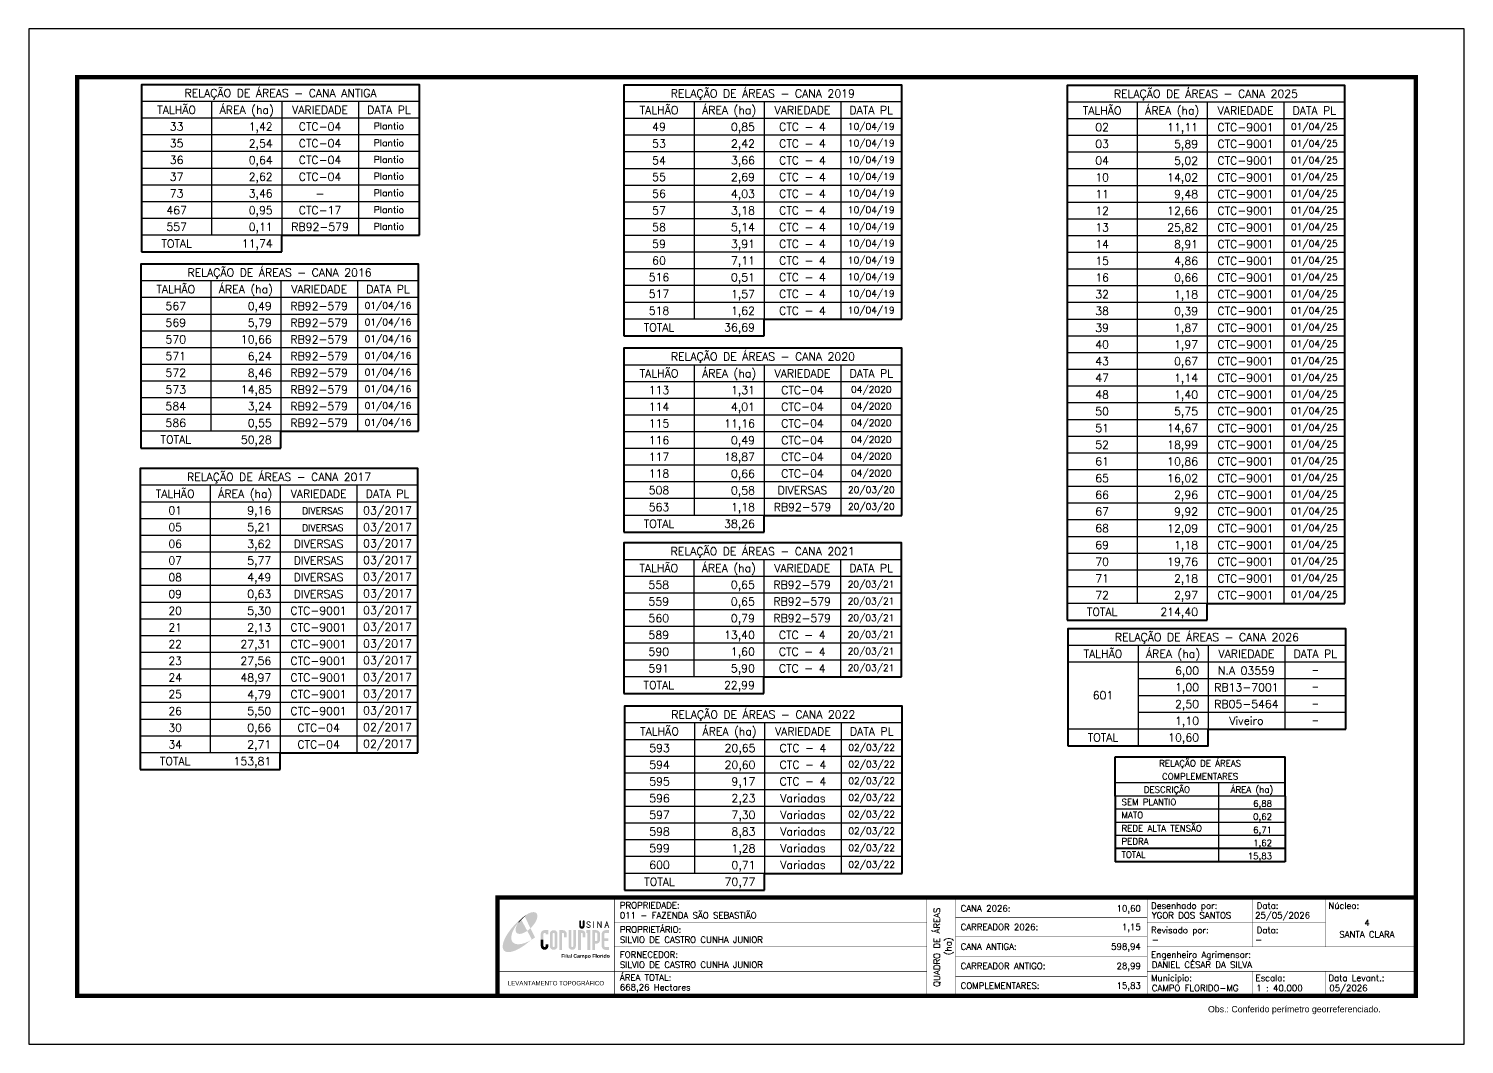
# Model space of a CAD drawing. Extents: x 725464 to 749663, y 7823017 to 7831417.
# Drawn here: x 737783 to 749663, y 7823017 to 7831417 of the extents above; entities that cross this region are included whole.
import ezdxf
from ezdxf.enums import TextEntityAlignment as Align

# ---------------------------------------------------------------- set-up
doc = ezdxf.new("R2010")
doc.units = 0
doc.header["$MEASUREMENT"] = 0
doc.linetypes.add('CONTINUO', pattern=[0])
doc.linetypes.add('LIN0', pattern=[0])
for name, color, linetype in [('MARGEM', 7, 'CONTINUO'), ('QUADRO_DE_AREAS_CANA_2026', 7, 'Continuous'), ('QUADRO_DE_AREAS_CANA_ANTIGO', 7, 'Continuous'), ('QUADRO_DE_AREAS_COMPLEMENTARES', 7, 'Continuous')]:
    doc.layers.add(name, color=color, linetype=linetype)
doc.styles.add('ARIAL', font='arial.ttf')
doc.styles.add('marcelo', font='arial.ttf')
doc.styles.add('SIMPLEX', font='simplex', dxfattribs={"height": 0.2})
doc.styles.get("Standard").update_dxf_attribs({"font": 'arial.ttf'})

# ---------------------------------------------------------------- blocks, each defined once
blk = doc.blocks.new('A$C78F83FB3')
at = {"layer": 'MARGEM'}
h = blk.add_hatch(color=20, dxfattribs=at)
edge = h.paths.add_edge_path()
edge.add_ellipse((19.49, 23.77), major_axis=(-6.68, -6.67), ratio=0.469426, start_angle=292.73277, end_angle=601.25787)
edge.add_ellipse((22.83, 22.05), major_axis=(12.64, 11.29), ratio=0.457614, start_angle=79.90686, end_angle=107.91393)
edge = h.paths.add_edge_path()
edge.add_ellipse((18.28, 18.7), major_axis=(13.95, 13.59), ratio=0.386848, start_angle=63.96117, end_angle=264.59932)
edge.add_ellipse((22.83, 22.05), major_axis=(12.64, 11.29), ratio=0.457614, start_angle=107.91393, end_angle=245.11815, ccw=False)
edge.add_ellipse((19.49, 23.77), major_axis=(-6.68, -6.67), ratio=0.469426, start_angle=241.25787, end_angle=292.73277, ccw=False)
for color, points in [(20, [(15.46, 26.12), (14.17, 24.81), (14.06, 24.24), (14.39, 23.97), (14.67, 24.54), (19.47, 29.32), (18.48, 28.66), (17.31, 27.78)]), (7, [(58.42, 24.9), (57.9, 24.9), (57.9, 21.73, -0.414214), (57.15, 20.98), (56.84, 20.98, -0.414214), (56.09, 21.73), (56.09, 24.9), (55.57, 24.9), (55.57, 21.73, 0.414214), (56.84, 20.46), (57.15, 20.46, 0.414214), (58.42, 21.73)]), (7, [(61.7, 24.9), (61.23, 24.9, 0.396318), (60.04, 23.78), (60.04, 23.72, 0.151912), (60.39, 22.97), (60.46, 22.92), (62.18, 22), (62.85, 21.83, 0.12407), (62.51, 22.42), (60.75, 23.36, -0.13192), (60.56, 23.77, -0.385578), (61.23, 24.37), (61.7, 24.37, -0.414214), (62.37, 23.7), (62.89, 23.7, 0.414214)]), (7, [(62.37, 23.7), (62.89, 23.7, 0.414214), (61.7, 24.9), (61.23, 24.9, 0.396318), (60.04, 23.78), (60.04, 23.72, 0.151912), (60.39, 22.97), (60.46, 22.92), (62.18, 22), (62.18, 22, -0.131921), (62.37, 21.59, -0.385578), (61.7, 20.98), (61.23, 20.98, -0.414214), (60.56, 21.65), (60.04, 21.65, 0.414214), (61.23, 20.46), (61.7, 20.46, 0.402546), (62.89, 21.61, 0.165292), (62.51, 22.42), (60.75, 23.36, -0.13192), (60.56, 23.77, -0.385578), (61.23, 24.37), (61.7, 24.37, -0.414214)]), (7, [(30.97, 12.46), (29.13, 12.46), (29.13, 8.21, 1), (34.29, 8.21), (34.29, 9.41), (32.45, 9.41), (32.45, 8.21, -1), (30.97, 8.21)])]:
    blk.add_hatch(color=color, dxfattribs=at).paths.add_polyline_path(points)
h = blk.add_hatch(color=7, dxfattribs=at)
h.paths.add_polyline_path([(65.24, 24.9), (64.72, 24.9), (64.72, 20.46), (65.24, 20.46)])
h.paths.add_polyline_path([(67.38, 20.46), (67.9, 20.46), (67.9, 23.74), (69.74, 20.46), (70.23, 20.46), (70.23, 24.9), (69.71, 24.9), (69.71, 21.58), (67.85, 24.9), (67.38, 24.9)])
h.paths.add_polyline_path([(72.17, 20.46), (72.72, 20.46), (73.14, 21.73), (74.49, 21.73), (74.9, 20.46), (75.45, 20.46), (74, 24.9), (73.62, 24.9)])
h.paths.add_polyline_path([(73.81, 23.8), (74.32, 22.25), (73.31, 22.25)], flags=16)
h = blk.add_hatch(color=7, dxfattribs=at)
h.paths.add_polyline_path([(31.71, 18.93, 0.414214), (29.13, 16.35), (29.13, 12.46), (30.97, 12.46), (30.97, 16.35, -0.414214), (31.71, 17.09), (32.45, 17.09), (32.45, 16.02), (34.29, 16.02), (34.29, 18.93)])
h.paths.add_polyline_path([(44.15, 17.09, -0.414214), (44.89, 16.35), (44.89, 14.1), (46.72, 14.1), (46.72, 16.17, 0.433937), (44.15, 18.93), (41.77, 18.93), (41.77, 12.46), (43.61, 12.46), (43.61, 17.09)])
h.paths.add_polyline_path([(43.61, 12.46), (41.77, 12.46), (41.77, 5.62), (43.61, 5.62)])
h.paths.add_polyline_path([(47.92, 12.46), (49.75, 12.46), (49.75, 18.93), (47.92, 18.93)])
h.paths.add_polyline_path([(52.91, 18.93), (51.08, 18.93), (51.08, 12.46), (52.91, 12.46)])
h.paths.add_polyline_path([(51.08, 8.12, -1), (49.75, 8.12), (49.75, 12.46), (47.92, 12.46), (47.92, 8.12, 1), (52.91, 8.12), (52.91, 12.46), (51.08, 12.46)])
h.paths.add_polyline_path([(54.41, 12.46), (56.25, 12.46), (56.25, 17.09), (56.79, 17.09, -0.414214), (57.53, 16.35), (57.53, 14.1), (59.36, 14.1), (59.36, 16.17, 0.433937), (56.79, 18.93), (54.41, 18.93)])
h.paths.add_polyline_path([(56.25, 12.46), (54.41, 12.46), (54.41, 5.62), (56.25, 5.62)])
h.paths.add_polyline_path([(60.73, 12.46), (62.58, 12.46), (62.58, 18.93), (60.02, 18.93), (60.02, 17.08), (60.73, 17.08)])
h.paths.add_polyline_path([(62.58, 12.46), (60.73, 12.46), (60.73, 5.62), (62.58, 5.62)])
h.paths.add_polyline_path([(64.06, 12.46), (65.82, 12.46), (65.82, 17.17), (66.66, 17.17, -0.450417), (67.48, 16.25), (67.48, 12.46), (69.24, 12.46, 0.002307), (69.24, 12.48, 0.005282), (69.23, 12.54, -0.000938), (69.23, 12.53), (69.23, 16.17, 0.433937), (66.66, 18.93), (64.06, 18.93)])
h.paths.add_polyline_path([(64.06, 5.62), (65.82, 5.62), (65.82, 9.77), (66.66, 9.77, 0.426056), (69.24, 12.46), (67.48, 12.46), (67.48, 12.45, -0.450417), (66.66, 11.53), (65.82, 11.53), (65.82, 12.46), (64.06, 12.46)])
h.paths.add_polyline_path([(70.37, 12.46), (74.87, 12.46), (74.87, 13.44), (72.21, 13.44), (72.21, 16.35, -0.414214), (72.95, 17.09), (75.38, 17.09), (75.38, 18.93), (72.95, 18.93, 0.414214), (70.37, 16.35)])
h.paths.add_polyline_path([(72.21, 11.62), (74.87, 11.62), (74.87, 12.46), (70.37, 12.46), (70.37, 8.21, 0.414214), (72.95, 5.62), (75.38, 5.62), (75.38, 7.47), (72.95, 7.47, -0.414214), (72.21, 8.21)])
h = blk.add_hatch(color=7, dxfattribs=at)
h.paths.add_polyline_path([(35.29, 16.35), (35.29, 8.21, 1), (40.46, 8.21, 0.016978), (40.45, 8.38), (40.45, 16.17, 0.433937), (37.88, 18.93), (37.87, 18.93, 0.41391)])
h.paths.add_polyline_path([(38.62, 16.35), (38.62, 8.21, -1), (37.13, 8.21), (37.13, 16.35, -1)], flags=16)
at = {"layer": 'MARGEM', "linetype": 'Continuous'}
blk.add_lwpolyline([(58.42, 24.9), (57.9, 24.9), (57.9, 21.73, -0.414214), (57.15, 20.98), (56.84, 20.98, -0.414214), (56.09, 21.73), (56.09, 24.9), (55.57, 24.9), (55.57, 21.73, 0.414214), (56.84, 20.46), (57.15, 20.46, 0.414214), (58.42, 21.73), (58.42, 24.9)], format="xyb", close=True, dxfattribs=at)
at = {"layer": 'MARGEM', "color": 252, "insert": (43.05, 2.72), "char_height": 2.5, "width": 33.0271, "attachment_point": 1, "style": 'ARIAL'}
blk.add_mtext('Filial {\\fArial|b1|i0|c0|p34;Campo Florido}', dxfattribs=at)

msp = doc.modelspace()

# ---------------------------------------------------------------- linework, layer by layer
at = {"layer": 'MARGEM', "color": 174, "linetype": 'LIN0', "flags": 128}
msp.add_lwpolyline([(749663, 7831417), (737783, 7831417), (737783, 7823017), (749663, 7823017)], close=True, dxfattribs=at)
at = {"layer": 'MARGEM', "color": 174, "linetype": 'LIN0', "const_width": 36.3, "flags": 128}
for points in [[(749263, 7831017), (738183, 7831017), (738183, 7823417), (749263, 7823417)], [(741663, 7824230), (749263, 7824230), (749263, 7823417), (741663, 7823417)]]:
    msp.add_lwpolyline(points, close=True, dxfattribs=at)
at = {"layer": 'MARGEM', "color": 174, "linetype": 'LIN0', "flags": 128}
for points, const_width in [([(742629, 7824230), (742629, 7823417)], 4.04), ([(742629, 7824230), (742629, 7823424)], 4), ([(745215, 7824230), (745215, 7823427)], 4.04), ([(745452, 7824230), (745452, 7823427)], 4.04), ([(747039, 7824230), (747039, 7823427)], 4.04), ([(747907, 7823823), (747907, 7824230)], 4.04), ([(748514, 7823823), (748514, 7824230)], 4.04), ([(745452, 7824067), (747039, 7824067)], 4.04), ([(742629, 7824027), (745215, 7824027)], 4.04), ([(747039, 7824027), (748514, 7824027)], 4.04), ([(742629, 7823823), (745215, 7823823)], 4.04), ([(745452, 7823905), (747039, 7823905)], 4.04), ([(747039, 7823823), (749264, 7823823)], 4.04), ([(745452, 7823742), (747039, 7823742)], 4.04), ([(741663, 7823620), (745215, 7823620)], 4.04), ([(745452, 7823579), (747039, 7823579)], 4.04), ([(747039, 7823620), (749263, 7823620)], 4.04), ([(747907, 7823620), (747907, 7823418)], 4.04), ([(748514, 7823620), (748514, 7823418)], 4.04)]:
    msp.add_lwpolyline(points, dxfattribs=dict(at, const_width=const_width))
at = {"layer": 'QUADRO_DE_AREAS_CANA_2026', "linetype": 'Continuous'}
for p, q in [((748682, 7826315), (746383, 7826315)), ((746963, 7826315), (746963, 7825485)), ((747543, 7826315), (747543, 7825624)), ((748177, 7826315), (748177, 7825624)), ((748682, 7826177), (746383, 7826177)), ((748682, 7826038), (746963, 7826038)), ((748682, 7825900), (746963, 7825900)), ((748682, 7825762), (746963, 7825762)), ((747543, 7825624), (746383, 7825624))]:
    msp.add_line(p, q, dxfattribs=at)
at = {"layer": 'QUADRO_DE_AREAS_CANA_2026', "color": 174, "linetype": 'ByBlock', "lineweight": 40}
for points in [[(748682, 7825624), (748682, 7826453), (746383, 7826453), (746383, 7825485)], [(746383, 7825485), (747543, 7825485), (747543, 7825624), (748682, 7825624)]]:
    msp.add_lwpolyline(points, dxfattribs=at)
at = {"layer": 'QUADRO_DE_AREAS_CANA_ANTIGO', "linetype": 'Continuous'}
for p, q in [((741016, 7830814), (738717, 7830814)), ((739297, 7830814), (739297, 7829709)), ((739877, 7830814), (739877, 7829709)), ((740511, 7830814), (740511, 7829709)), ((745008, 7830812), (742709, 7830812)), ((743289, 7830812), (743289, 7829015)), ((743869, 7830812), (743869, 7829015)), ((744503, 7830812), (744503, 7829015)), ((748675, 7830809), (746376, 7830809)), ((746956, 7830809), (746956, 7826663)), ((747536, 7830809), (747536, 7826663)), ((748170, 7830809), (748170, 7826663)), ((741016, 7830676), (738717, 7830676)), ((745008, 7830674), (742709, 7830674)), ((748675, 7830671), (746376, 7830671)), ((741016, 7830538), (738717, 7830538)), ((745008, 7830536), (742709, 7830536)), ((748675, 7830533), (746376, 7830533)), ((741016, 7830400), (738717, 7830400)), ((745008, 7830397), (742709, 7830397)), ((748675, 7830395), (746376, 7830395)), ((741016, 7830261), (738717, 7830261)), ((745008, 7830259), (742709, 7830259)), ((748675, 7830257), (746376, 7830257)), ((741016, 7830123), (738717, 7830123)), ((745008, 7830121), (742709, 7830121)), ((748675, 7830118), (746376, 7830118)), ((741016, 7829985), (738717, 7829985)), ((745008, 7829983), (742709, 7829983)), ((748675, 7829980), (746376, 7829980)), ((741016, 7829847), (738717, 7829847)), ((745008, 7829845), (742709, 7829845)), ((748675, 7829842), (746376, 7829842)), ((739877, 7829709), (738717, 7829709)), ((745008, 7829706), (742709, 7829706)), ((748675, 7829704), (746376, 7829704)), ((745008, 7829568), (742709, 7829568)), ((748675, 7829565), (746376, 7829565)), ((745008, 7829430), (742709, 7829430)), ((748675, 7829427), (746376, 7829427)), ((741009, 7829331), (738710, 7829331)), ((739290, 7829331), (739290, 7828087)), ((739870, 7829331), (739870, 7828087)), ((740504, 7829331), (740504, 7828087)), ((745008, 7829292), (742709, 7829292)), ((748675, 7829289), (746376, 7829289)), ((741009, 7829193), (738710, 7829193)), ((741009, 7829054), (738710, 7829054)), ((745008, 7829153), (742709, 7829153)), ((748675, 7829151), (746376, 7829151)), ((743869, 7829015), (742709, 7829015)), ((748675, 7829012), (746376, 7829012)), ((741009, 7828916), (738710, 7828916)), ((748675, 7828874), (746376, 7828874)), ((741009, 7828778), (738710, 7828778)), ((748675, 7828736), (746376, 7828736)), ((741009, 7828640), (738710, 7828640)), ((745008, 7828635), (742709, 7828635)), ((743289, 7828635), (743289, 7827391)), ((743869, 7828635), (743869, 7827391)), ((744503, 7828635), (744503, 7827391)), ((748675, 7828598), (746376, 7828598)), ((741009, 7828501), (738710, 7828501)), ((745008, 7828497), (742709, 7828497)), ((748675, 7828460), (746376, 7828460)), ((741009, 7828363), (738710, 7828363)), ((745008, 7828359), (742709, 7828359)), ((741009, 7828225), (738710, 7828225)), ((745008, 7828221), (742709, 7828221)), ((748675, 7828321), (746376, 7828321)), ((748675, 7828183), (746376, 7828183)), ((739870, 7828087), (738710, 7828087)), ((745008, 7828083), (742709, 7828083)), ((748675, 7828045), (746376, 7828045)), ((745008, 7827944), (742709, 7827944)), ((748675, 7827907), (746376, 7827907)), ((745008, 7827806), (742709, 7827806)), ((748675, 7827768), (746376, 7827768)), ((741004, 7827640), (738705, 7827640)), ((739285, 7827640), (739285, 7825428)), ((739865, 7827640), (739865, 7825428)), ((740499, 7827640), (740499, 7825428)), ((745008, 7827668), (742709, 7827668)), ((748675, 7827630), (746376, 7827630)), ((741004, 7827501), (738705, 7827501)), ((745008, 7827530), (742709, 7827530)), ((743869, 7827391), (742709, 7827391)), ((748675, 7827492), (746376, 7827492)), ((741004, 7827363), (738705, 7827363)), ((748675, 7827354), (746376, 7827354)), ((741004, 7827225), (738705, 7827225)), ((748675, 7827215), (746376, 7827215)), ((741004, 7827087), (738705, 7827087)), ((745006, 7827025), (742707, 7827025)), ((743287, 7827025), (743287, 7826057)), ((743867, 7827025), (743867, 7826057)), ((744501, 7827025), (744501, 7826057)), ((748675, 7827077), (746376, 7827077)), ((741004, 7826948), (738705, 7826948)), ((748675, 7826939), (746376, 7826939)), ((741004, 7826810), (738705, 7826810)), ((745006, 7826886), (742707, 7826886)), ((748675, 7826801), (746376, 7826801)), ((741004, 7826672), (738705, 7826672)), ((745006, 7826748), (742707, 7826748)), ((745006, 7826610), (742707, 7826610)), ((747536, 7826663), (746376, 7826663)), ((741004, 7826534), (738705, 7826534)), ((745006, 7826472), (742707, 7826472)), ((741004, 7826396), (738705, 7826396)), ((745006, 7826333), (742707, 7826333)), ((741004, 7826257), (738705, 7826257)), ((745006, 7826195), (742707, 7826195)), ((741004, 7826119), (738705, 7826119)), ((741004, 7825981), (738705, 7825981)), ((743867, 7826057), (742707, 7826057)), ((741004, 7825843), (738705, 7825843)), ((741004, 7825704), (738705, 7825704)), ((745012, 7825675), (742713, 7825675)), ((743293, 7825675), (743293, 7824430)), ((743873, 7825675), (743873, 7824430)), ((744507, 7825675), (744507, 7824430)), ((741004, 7825566), (738705, 7825566)), ((745012, 7825536), (742713, 7825536)), ((739865, 7825428), (738705, 7825428)), ((745012, 7825398), (742713, 7825398)), ((745012, 7825260), (742713, 7825260)), ((745012, 7825122), (742713, 7825122)), ((745012, 7824983), (742713, 7824983)), ((745012, 7824845), (742713, 7824845)), ((745012, 7824707), (742713, 7824707)), ((745012, 7824569), (742713, 7824569)), ((743873, 7824430), (742713, 7824430))]:
    msp.add_line(p, q, dxfattribs=at)
at = {"layer": 'QUADRO_DE_AREAS_CANA_ANTIGO', "color": 174, "linetype": 'ByBlock', "lineweight": 40}
for p, q in [((739877, 7829570), (739877, 7829709)), ((739877, 7829709), (741016, 7829709)), ((738717, 7829570), (739877, 7829570)), ((743869, 7828877), (743869, 7829015)), ((743869, 7829015), (745008, 7829015)), ((742709, 7828877), (743869, 7828877)), ((739870, 7827948), (739870, 7828087)), ((739870, 7828087), (741009, 7828087)), ((738710, 7827948), (739870, 7827948)), ((743869, 7827253), (743869, 7827391)), ((743869, 7827391), (745008, 7827391)), ((747536, 7826524), (747536, 7826663)), ((747536, 7826663), (748675, 7826663)), ((746376, 7826524), (747536, 7826524)), ((743867, 7825919), (743867, 7826057)), ((743867, 7826057), (745006, 7826057)), ((742707, 7825919), (743867, 7825919)), ((739865, 7825290), (739865, 7825428)), ((739865, 7825428), (741004, 7825428)), ((738705, 7825290), (739865, 7825290)), ((743873, 7824292), (743873, 7824430)), ((743873, 7824430), (745012, 7824430)), ((742713, 7824292), (743873, 7824292))]:
    msp.add_line(p, q, dxfattribs=at)
for points in [[(741016, 7829709), (741016, 7830676), (741016, 7830953), (738717, 7830953), (738717, 7830676)], [(745008, 7829015), (745008, 7830674), (745008, 7830950), (742709, 7830950), (742709, 7830674)], [(748675, 7826663), (748675, 7830671), (748675, 7830948), (746376, 7830948), (746376, 7830671)], [(738717, 7830676), (738717, 7829570)], [(742709, 7830674), (742709, 7828877)], [(746376, 7830671), (746376, 7826524)], [(741009, 7828087), (741009, 7829193), (741009, 7829469), (738710, 7829469), (738710, 7829193)], [(738710, 7829193), (738710, 7827948)], [(745008, 7827391), (745008, 7828497), (745008, 7828774), (742709, 7828774), (742709, 7828497)], [(742709, 7828497), (742709, 7827253)], [(741004, 7825428), (741004, 7827501), (741004, 7827778), (738705, 7827778), (738705, 7827501)], [(738705, 7827501), (738705, 7825290)], [(745006, 7826057), (745006, 7826886), (745006, 7827163), (742707, 7827163), (742707, 7826886)], [(742709, 7827253), (743869, 7827253)], [(742707, 7826886), (742707, 7825919)], [(745012, 7824430), (745012, 7825536), (745012, 7825813), (742713, 7825813), (742713, 7825536)], [(742713, 7825536), (742713, 7824292)]]:
    msp.add_lwpolyline(points, dxfattribs=at)
at = {"layer": 'QUADRO_DE_AREAS_COMPLEMENTARES', "color": 174, "linetype": 'ByBlock', "lineweight": 40}
for p, q in [((746773, 7825069), (746773, 7825395)), ((746773, 7825395), (748182, 7825395)), ((748182, 7825069), (748182, 7825395)), ((746773, 7825069), (746773, 7824526)), ((748182, 7825069), (748182, 7824526)), ((748182, 7824635), (746773, 7824635)), ((748182, 7824526), (746773, 7824526))]:
    msp.add_line(p, q, dxfattribs=at)
at = {"layer": 'QUADRO_DE_AREAS_COMPLEMENTARES', "linetype": 'Continuous'}
for p, q in [((748182, 7825178), (746773, 7825178)), ((747630, 7825178), (747630, 7824526)), ((748182, 7825069), (746773, 7825069)), ((748182, 7824961), (746773, 7824961)), ((748182, 7824852), (746773, 7824852)), ((748182, 7824743), (746773, 7824743))]:
    msp.add_line(p, q, dxfattribs=at)

# ---------------------------------------------------------------- block references
at = {"layer": 'MARGEM', "linetype": 'ByBlock', "xscale": 12.23202171877523, "yscale": 12.23202171877523, "zscale": 12.23202171877523}
msp.add_blockref('A$C78F83FB3', (741664, 7823729), dxfattribs=at)

# ---------------------------------------------------------------- texts
at = {"layer": 'MARGEM', "color": 7, "linetype": 'Continuous', "lineweight": 9}
for s, style, p in [('PROPRIEDADE:', 'SIMPLEX', (742675, 7824193)), ('Desenhado por:', 'SIMPLEX', (747071, 7824189)), ('Data:', 'SIMPLEX', (747945, 7824189)), ('Núcleo:', 'SIMPLEX', (748539, 7824189)), ('PROPRIETÁRIO:', 'SIMPLEX', (742675, 7823992)), ('Revisado por:', 'SIMPLEX', (747071, 7823987)), ('Data:', 'SIMPLEX', (747945, 7823987)), ('FORNECEDOR:', 'SIMPLEX', (742675, 7823784)), ('Engenheiro Agrimensor:', 'SIMPLEX', (747071, 7823784)), ('ÁREA TOTAL:', 'SIMPLEX', (742675, 7823595)), ('Municipio:', 'SIMPLEX', (747071, 7823592)), ('Escala:', 'SIMPLEX', (747935, 7823592)), ('Data Levant.:', 'SIMPLEX', (748539, 7823592)), ('Obs.: Conferido perímetro georreferenciado.', 'marcelo', (747542, 7823333))]:
    msp.add_text(s, height=52, dxfattribs=dict(at, style=style)).set_placement(p, align=Align.TOP_LEFT)
at = {"layer": 'MARGEM', "color": 7, "linetype": 'Continuous', "style": 'SIMPLEX'}
for s, p in [('011 - FAZENDA SÃO SEBASTIÃO', (742675, 7824109)), ('CANA 2026:', (745495, 7824166)), ('YGOR DOS SANTOS', (747077, 7824109)), ('25/05/2026', (747932, 7824109)), ('CARREADOR 2026:', (745495, 7824012)), ('SILVIO DE CASTRO CUNHA JUNIOR', (742675, 7823907)), ('CANA ANTIGA:', (745495, 7823851)), ('-', (747077, 7823907)), ('-', (747932, 7823907)), ('SILVIO DE CASTRO CUNHA JUNIOR', (742675, 7823700)), ('DANIEL CÉSAR DA SILVA', (747077, 7823700)), ('CARREADOR ANTIGO:', (745495, 7823690)), ('COMPLEMENTARES:', (745495, 7823527)), ('CAMPO FLORIDO-MG', (747077, 7823507)), ('1 : 40.000', (747942, 7823507)), ('05/2026', (748546, 7823507))]:
    msp.add_text(s, height=52, dxfattribs=at).set_placement(p, align=Align.TOP_LEFT)
for s, p in [('QUADRO DE ÁREAS', (745298, 7823819)), ('(ha)', (745393, 7823827))]:
    msp.add_text(s, height=52, rotation=90, dxfattribs=at).set_placement(p, align=Align.MIDDLE_CENTER)
for s, p in [('10,60', (746986, 7824166)), ('1,15', (746986, 7824012))]:
    msp.add_text(s, height=52, dxfattribs=at).set_placement(p, align=Align.TOP_RIGHT)
for s, p in [('SANTA CLARA', (748857, 7823925)), ('4', (748857, 7824021))]:
    msp.add_text(s, height=52, dxfattribs=at).set_placement(p, align=Align.MIDDLE_CENTER)
at = {"layer": 'MARGEM', "linetype": 'Continuous', "style": 'SIMPLEX'}
for s, p in [('598,94', (746986, 7823851)), ('28,99', (746986, 7823690)), ('15,83', (746986, 7823527))]:
    msp.add_text(s, height=52, dxfattribs=at).set_placement(p, align=Align.TOP_RIGHT)
at = {"layer": 'MARGEM', "color": 7, "linetype": 'ByBlock'}
msp.add_text('LEVANTAMENTO TOPOGRÁFICO', height=36, dxfattribs=at).set_placement((742146, 7823522), align=Align.MIDDLE_CENTER)
at = {"layer": 'MARGEM', "linetype": 'Continuous', "style": 'SIMPLEX'}
msp.add_text('668,26 Hectares', height=52, dxfattribs=at).set_placement((742675, 7823513), align=Align.TOP_LEFT)
at = {"layer": 'QUADRO_DE_AREAS_CANA_2026', "linetype": 'Continuous', "style": 'SIMPLEX'}
for s, height, p in [('RELAÇÃO DE ÁREAS - CANA 2026', 66.21, (747533, 7826384)), ('TALHÃO', 66.2, (746673, 7826246)), ('ÁREA (ha)', 66.2, (747253, 7826246)), ('VARIEDADE', 66.2, (747860, 7826246)), ('DATA PL', 66.2, (748430, 7826246)), ('N.A 03559', 66.2, (747860, 7826107)), ('-', 55, (748430, 7826112)), ('RB13-7001', 66.2, (747860, 7825969)), ('-', 55, (748430, 7825974)), ('601', 66.2, (746673, 7825903)), ('RB05-5464', 66.2, (747860, 7825831)), ('-', 55, (748430, 7825835)), ('Viveiro', 66.2, (747860, 7825693)), ('-', 55, (748430, 7825697)), ('TOTAL', 66.2, (746673, 7825554))]:
    msp.add_text(s, height=height, dxfattribs=at).set_placement(p, align=Align.MIDDLE_CENTER)
for s, p in [('6,00', (747468, 7826074)), ('1,00', (747468, 7825936)), ('2,50', (747468, 7825797)), ('1,10', (747468, 7825659)), ('10,60', (747468, 7825521))]:
    msp.add_text(s, height=66.2, dxfattribs=at).set_placement(p, align=Align.RIGHT)
at = {"layer": 'QUADRO_DE_AREAS_CANA_ANTIGO', "linetype": 'Continuous', "style": 'SIMPLEX'}
for s, height, p in [('RELAÇÃO DE ÁREAS - CANA ANTIGA', 66.21, (739867, 7830884)), ('RELAÇÃO DE ÁREAS - CANA 2019', 66.21, (743858, 7830881)), ('RELAÇÃO DE ÁREAS - CANA 2025', 66.21, (747525, 7830879)), ('TALHÃO', 66.2, (739007, 7830745)), ('ÁREA (ha)', 66.2, (739587, 7830745)), ('VARIEDADE', 66.2, (740194, 7830745)), ('DATA PL', 66.2, (740764, 7830745)), ('TALHÃO', 66.2, (742999, 7830743)), ('ÁREA (ha)', 66.2, (743579, 7830743)), ('VARIEDADE', 66.2, (744186, 7830743)), ('DATA PL', 66.2, (744755, 7830743)), ('TALHÃO', 66.2, (746666, 7830740)), ('ÁREA (ha)', 66.2, (747246, 7830740)), ('VARIEDADE', 66.2, (747853, 7830740)), ('DATA PL', 66.2, (748422, 7830740)), ('33', 66.2, (739007, 7830607)), ('CTC-04', 66.2, (740194, 7830607)), ('Plantio', 55, (740764, 7830612)), ('49', 66.2, (742999, 7830605)), ('CTC - 4', 66.2, (744186, 7830605)), ('10/04/19', 55, (744755, 7830609)), ('02', 66.2, (746666, 7830602)), ('CTC-9001', 66.2, (747853, 7830602)), ('01/04/25', 55, (748422, 7830607)), ('35', 66.2, (739007, 7830469)), ('CTC-04', 66.2, (740194, 7830469)), ('Plantio', 55, (740764, 7830473)), ('53', 66.2, (742999, 7830467)), ('CTC - 4', 66.2, (744186, 7830467)), ('10/04/19', 55, (744755, 7830471)), ('03', 66.2, (746666, 7830464)), ('CTC-9001', 66.2, (747853, 7830464)), ('01/04/25', 55, (748422, 7830468)), ('36', 66.2, (739007, 7830331)), ('CTC-04', 66.2, (740194, 7830331)), ('Plantio', 55, (740764, 7830335)), ('54', 66.2, (742999, 7830328)), ('CTC - 4', 66.2, (744186, 7830328)), ('10/04/19', 55, (744755, 7830333)), ('04', 66.2, (746666, 7830326)), ('CTC-9001', 66.2, (747853, 7830326)), ('01/04/25', 55, (748422, 7830330)), ('Plantio', 55, (740764, 7830197)), ('10/04/19', 55, (744755, 7830195)), ('01/04/25', 55, (748422, 7830192)), ('37', 66.2, (739007, 7830192)), ('CTC-04', 66.2, (740194, 7830192)), ('55', 66.2, (742999, 7830190)), ('CTC - 4', 66.2, (744186, 7830190)), ('10', 66.2, (746666, 7830187)), ('CTC-9001', 66.2, (747853, 7830187)), ('73', 66.2, (739007, 7830054)), ('-', 66.2, (740194, 7830054)), ('Plantio', 55, (740764, 7830059)), ('56', 66.2, (742999, 7830052)), ('CTC - 4', 66.2, (744186, 7830052)), ('10/04/19', 55, (744755, 7830056)), ('11', 66.2, (746666, 7830049)), ('CTC-9001', 66.2, (747853, 7830049)), ('01/04/25', 55, (748422, 7830054)), ('467', 66.2, (739007, 7829916)), ('CTC-17', 66.2, (740194, 7829916)), ('Plantio', 55, (740764, 7829920)), ('57', 66.2, (742999, 7829914)), ('CTC - 4', 66.2, (744186, 7829914)), ('10/04/19', 55, (744755, 7829918)), ('12', 66.2, (746666, 7829911)), ('CTC-9001', 66.2, (747853, 7829911)), ('01/04/25', 55, (748422, 7829915)), ('557', 66.2, (739007, 7829778)), ('RB92-579', 66.2, (740194, 7829778)), ('Plantio', 55, (740764, 7829782)), ('58', 66.2, (742999, 7829775)), ('CTC - 4', 66.2, (744186, 7829775)), ('10/04/19', 55, (744755, 7829780)), ('13', 66.2, (746666, 7829773)), ('CTC-9001', 66.2, (747853, 7829773)), ('01/04/25', 55, (748422, 7829777)), ('TOTAL', 66.2, (739007, 7829639)), ('59', 66.2, (742999, 7829637)), ('CTC - 4', 66.2, (744186, 7829637)), ('10/04/19', 55, (744755, 7829642)), ('14', 66.2, (746666, 7829635)), ('CTC-9001', 66.2, (747853, 7829635)), ('01/04/25', 55, (748422, 7829639)), ('60', 66.2, (742999, 7829499)), ('CTC - 4', 66.2, (744186, 7829499)), ('10/04/19', 55, (744755, 7829503)), ('15', 66.2, (746666, 7829496)), ('CTC-9001', 66.2, (747853, 7829496)), ('01/04/25', 55, (748422, 7829501)), ('RELAÇÃO DE ÁREAS - CANA 2016', 66.21, (739859, 7829400)), ('10/04/19', 55, (744755, 7829365)), ('01/04/25', 55, (748422, 7829363)), ('TALHÃO', 66.2, (739000, 7829262)), ('ÁREA (ha)', 66.2, (739580, 7829262)), ('VARIEDADE', 66.2, (740187, 7829262)), ('DATA PL', 66.2, (740756, 7829262)), ('516', 66.2, (742999, 7829361)), ('CTC - 4', 66.2, (744186, 7829361)), ('16', 66.2, (746666, 7829358)), ('CTC-9001', 66.2, (747853, 7829358)), ('01/04/16', 55, (740756, 7829128)), ('517', 66.2, (742999, 7829223)), ('CTC - 4', 66.2, (744186, 7829223)), ('10/04/19', 55, (744755, 7829227)), ('32', 66.2, (746666, 7829220)), ('CTC-9001', 66.2, (747853, 7829220)), ('01/04/25', 55, (748422, 7829224)), ('567', 66.2, (739000, 7829123)), ('RB92-579', 66.2, (740187, 7829123)), ('518', 66.2, (742999, 7829084)), ('CTC - 4', 66.2, (744186, 7829084)), ('10/04/19', 55, (744755, 7829089)), ('38', 66.2, (746666, 7829082)), ('CTC-9001', 66.2, (747853, 7829082)), ('01/04/25', 55, (748422, 7829086)), ('569', 66.2, (739000, 7828985)), ('RB92-579', 66.2, (740187, 7828985)), ('01/04/16', 55, (740756, 7828990)), ('TOTAL', 66.2, (742999, 7828946)), ('39', 66.2, (746666, 7828943)), ('CTC-9001', 66.2, (747853, 7828943)), ('01/04/25', 55, (748422, 7828948)), ('570', 66.2, (739000, 7828847)), ('RB92-579', 66.2, (740187, 7828847)), ('01/04/16', 55, (740756, 7828851)), ('40', 66.2, (746666, 7828805)), ('CTC-9001', 66.2, (747853, 7828805)), ('01/04/25', 55, (748422, 7828810)), ('571', 66.2, (739000, 7828709)), ('RB92-579', 66.2, (740187, 7828709)), ('01/04/16', 55, (740756, 7828713)), ('RELAÇÃO DE ÁREAS - CANA 2020', 66.21, (743859, 7828705)), ('43', 66.2, (746666, 7828667)), ('CTC-9001', 66.2, (747853, 7828667)), ('01/04/25', 55, (748422, 7828671)), ('572', 66.2, (739000, 7828571)), ('RB92-579', 66.2, (740187, 7828571)), ('01/04/16', 55, (740756, 7828575)), ('TALHÃO', 66.2, (742999, 7828566)), ('ÁREA (ha)', 66.2, (743579, 7828566)), ('VARIEDADE', 66.2, (744186, 7828566)), ('DATA PL', 66.2, (744756, 7828566)), ('01/04/25', 55, (748422, 7828533)), ('573', 66.2, (739000, 7828432)), ('RB92-579', 66.2, (740187, 7828432)), ('01/04/16', 55, (740756, 7828437)), ('113', 66.2, (742999, 7828428)), ('CTC-04', 66.2, (744186, 7828428)), ('04/2020', 55, (744756, 7828433)), ('47', 66.2, (746666, 7828529)), ('CTC-9001', 66.2, (747853, 7828529)), ('584', 66.2, (739000, 7828294)), ('RB92-579', 66.2, (740187, 7828294)), ('01/04/16', 55, (740756, 7828299)), ('04/2020', 55, (744756, 7828294)), ('48', 66.2, (746666, 7828390)), ('CTC-9001', 66.2, (747853, 7828390)), ('01/04/25', 55, (748422, 7828395)), ('114', 66.2, (742999, 7828290)), ('CTC-04', 66.2, (744186, 7828290)), ('50', 66.2, (746666, 7828252)), ('CTC-9001', 66.2, (747853, 7828252)), ('01/04/25', 55, (748422, 7828257)), ('586', 66.2, (739000, 7828156)), ('RB92-579', 66.2, (740187, 7828156)), ('01/04/16', 55, (740756, 7828160)), ('115', 66.2, (742999, 7828152)), ('CTC-04', 66.2, (744186, 7828152)), ('04/2020', 55, (744756, 7828156)), ('51', 66.2, (746666, 7828114)), ('CTC-9001', 66.2, (747853, 7828114)), ('01/04/25', 55, (748422, 7828118)), ('TOTAL', 66.2, (739000, 7828018)), ('116', 66.2, (742999, 7828013)), ('CTC-04', 66.2, (744186, 7828013)), ('04/2020', 55, (744756, 7828018)), ('52', 66.2, (746666, 7827976)), ('CTC-9001', 66.2, (747853, 7827976)), ('01/04/25', 55, (748422, 7827980)), ('117', 66.2, (742999, 7827875)), ('CTC-04', 66.2, (744186, 7827875)), ('04/2020', 55, (744756, 7827880)), ('61', 66.2, (746666, 7827838)), ('CTC-9001', 66.2, (747853, 7827838)), ('01/04/25', 55, (748422, 7827842)), ('RELAÇÃO DE ÁREAS - CANA 2017', 66.21, (739855, 7827709)), ('118', 66.2, (742999, 7827737)), ('CTC-04', 66.2, (744186, 7827737)), ('04/2020', 55, (744756, 7827741)), ('65', 66.2, (746666, 7827699)), ('CTC-9001', 66.2, (747853, 7827699)), ('01/04/25', 55, (748422, 7827704)), ('TALHÃO', 66.2, (738995, 7827570)), ('ÁREA (ha)', 66.2, (739575, 7827570)), ('508', 66.2, (742999, 7827599)), ('DIVERSAS', 66.2, (744186, 7827599)), ('20/03/20', 55, (744756, 7827603)), ('VARIEDADE', 66.2, (740182, 7827570)), ('DATA PL', 66.2, (740752, 7827570)), ('20/03/20', 55, (744756, 7827465)), ('66', 66.2, (746666, 7827561)), ('CTC-9001', 66.2, (747853, 7827561)), ('01/04/25', 55, (748422, 7827566)), ('01', 66.2, (738995, 7827432)), ('DIVERSAS', 55, (740217, 7827428)), ('03/2017', 66.2, (740752, 7827432)), ('563', 66.2, (742999, 7827460)), ('RB92-579', 66.2, (744186, 7827460)), ('67', 66.2, (746666, 7827423)), ('CTC-9001', 66.2, (747853, 7827423)), ('01/04/25', 55, (748422, 7827427)), ('05', 66.2, (738995, 7827294)), ('DIVERSAS', 55, (740217, 7827289)), ('03/2017', 66.2, (740752, 7827294)), ('TOTAL', 66.2, (742999, 7827322)), ('68', 66.2, (746666, 7827285)), ('CTC-9001', 66.2, (747853, 7827285)), ('01/04/25', 55, (748422, 7827289)), ('06', 66.2, (738995, 7827156)), ('DIVERSAS', 66.2, (740182, 7827156)), ('03/2017', 66.2, (740752, 7827160)), ('RELAÇÃO DE ÁREAS - CANA 2021', 66.21, (743857, 7827094)), ('69', 66.2, (746666, 7827146)), ('CTC-9001', 66.2, (747853, 7827146)), ('01/04/25', 55, (748422, 7827151)), ('07', 66.2, (738995, 7827018)), ('DIVERSAS', 66.2, (740182, 7827018)), ('03/2017', 66.2, (740752, 7827022)), ('70', 66.2, (746666, 7827008)), ('CTC-9001', 66.2, (747853, 7827008)), ('01/04/25', 55, (748422, 7827013)), ('08', 66.2, (738995, 7826879)), ('DIVERSAS', 66.2, (740182, 7826879)), ('03/2017', 66.2, (740752, 7826884)), ('TALHÃO', 66.2, (742997, 7826955)), ('ÁREA (ha)', 66.2, (743577, 7826955)), ('VARIEDADE', 66.2, (744184, 7826955)), ('DATA PL', 66.2, (744754, 7826955)), ('71', 66.2, (746666, 7826870)), ('CTC-9001', 66.2, (747853, 7826870)), ('01/04/25', 55, (748422, 7826874)), ('03/2017', 66.2, (740752, 7826746)), ('558', 66.2, (742997, 7826817)), ('RB92-579', 66.2, (744184, 7826817)), ('20/03/21', 55, (744754, 7826822)), ('09', 66.2, (738995, 7826741)), ('DIVERSAS', 66.2, (740182, 7826741)), ('559', 66.2, (742997, 7826679)), ('RB92-579', 66.2, (744184, 7826679)), ('20/03/21', 55, (744754, 7826683)), ('72', 66.2, (746666, 7826732)), ('CTC-9001', 66.2, (747853, 7826732)), ('01/04/25', 55, (748422, 7826736)), ('20', 66.2, (738995, 7826603)), ('CTC-9001', 66.2, (740182, 7826603)), ('03/2017', 66.2, (740752, 7826607)), ('560', 66.2, (742997, 7826541)), ('RB92-579', 66.2, (744184, 7826541)), ('20/03/21', 55, (744754, 7826545)), ('TOTAL', 66.2, (746666, 7826593)), ('21', 66.2, (738995, 7826465)), ('CTC-9001', 66.2, (740182, 7826465)), ('03/2017', 66.2, (740752, 7826469)), ('589', 66.2, (742997, 7826402)), ('CTC - 4', 66.2, (744184, 7826402)), ('20/03/21', 55, (744754, 7826407)), ('22', 66.2, (738995, 7826326)), ('CTC-9001', 66.2, (740182, 7826326)), ('03/2017', 66.2, (740752, 7826331)), ('20/03/21', 55, (744754, 7826269)), ('23', 66.2, (738995, 7826188)), ('CTC-9001', 66.2, (740182, 7826188)), ('03/2017', 66.2, (740752, 7826193)), ('590', 66.2, (742997, 7826264)), ('CTC - 4', 66.2, (744184, 7826264)), ('24', 66.2, (738995, 7826050)), ('CTC-9001', 66.2, (740182, 7826050)), ('03/2017', 66.2, (740752, 7826054)), ('591', 66.2, (742997, 7826126)), ('CTC - 4', 66.2, (744184, 7826126)), ('20/03/21', 55, (744754, 7826131)), ('03/2017', 66.2, (740752, 7825916)), ('TOTAL', 66.2, (742997, 7825988)), ('25', 66.2, (738995, 7825912)), ('CTC-9001', 66.2, (740182, 7825912)), ('26', 66.2, (738995, 7825773)), ('CTC-9001', 66.2, (740182, 7825773)), ('03/2017', 66.2, (740752, 7825778)), ('RELAÇÃO DE ÁREAS - CANA 2022', 66.21, (743862, 7825744)), ('30', 66.2, (738995, 7825635)), ('CTC-04', 66.2, (740182, 7825635)), ('02/2017', 66.2, (740752, 7825640)), ('TALHÃO', 66.2, (743003, 7825605)), ('ÁREA (ha)', 66.2, (743583, 7825605)), ('VARIEDADE', 66.2, (744190, 7825605)), ('DATA PL', 66.2, (744759, 7825605)), ('34', 66.2, (738995, 7825497)), ('CTC-04', 66.2, (740182, 7825497)), ('02/2017', 66.2, (740752, 7825502)), ('593', 66.2, (743003, 7825467)), ('CTC - 4', 66.2, (744190, 7825467)), ('02/03/22', 55, (744759, 7825472)), ('TOTAL', 66.2, (738995, 7825359)), ('594', 66.2, (743003, 7825329)), ('CTC - 4', 66.2, (744190, 7825329)), ('02/03/22', 55, (744759, 7825333)), ('595', 66.2, (743003, 7825191)), ('CTC - 4', 66.2, (744190, 7825191)), ('02/03/22', 55, (744759, 7825195)), ('596', 66.2, (743003, 7825052)), ('Variadas', 66.2, (744190, 7825052)), ('02/03/22', 55, (744759, 7825057)), ('597', 66.2, (743003, 7824914)), ('Variadas', 66.2, (744190, 7824914)), ('02/03/22', 55, (744759, 7824919)), ('598', 66.2, (743003, 7824776)), ('Variadas', 66.2, (744190, 7824776)), ('02/03/22', 55, (744759, 7824781)), ('599', 66.2, (743003, 7824638)), ('Variadas', 66.2, (744190, 7824638)), ('02/03/22', 55, (744759, 7824642)), ('600', 66.2, (743003, 7824500)), ('Variadas', 66.2, (744190, 7824500)), ('02/03/22', 55, (744759, 7824504)), ('TOTAL', 66.2, (743003, 7824361))]:
    msp.add_text(s, height=height, dxfattribs=at).set_placement(p, align=Align.MIDDLE_CENTER)
for s, p in [('1,42', (739802, 7830574)), ('0,85', (743793, 7830571)), ('11,11', (747460, 7830569)), ('2,54', (739802, 7830435)), ('2,42', (743793, 7830433)), ('5,89', (747460, 7830430)), ('0,64', (739802, 7830297)), ('3,66', (743793, 7830295)), ('5,02', (747460, 7830292)), ('2,62', (739802, 7830159)), (' 2,69', (743793, 7830157)), ('14,02', (747460, 7830154)), ('3,46', (739802, 7830021)), (' 4,03', (743793, 7830018)), ('9,48', (747460, 7830016)), ('0,95', (739802, 7829882)), (' 3,18', (743793, 7829880)), ('12,66', (747460, 7829878)), ('0,11', (739802, 7829744)), (' 5,14', (743793, 7829742)), ('25,82', (747460, 7829739)), ('11,74', (739802, 7829606)), (' 3,91', (743793, 7829604)), ('8,91', (747460, 7829601)), (' 7,11', (743793, 7829466)), ('4,86', (747460, 7829463)), (' 0,51', (743793, 7829327)), ('0,66', (747460, 7829325)), ('1,57', (743793, 7829189)), ('1,18', (747460, 7829186)), ('0,49', (739794, 7829090)), ('1,62', (743793, 7829051)), ('0,39', (747460, 7829048)), ('5,79', (739794, 7828952)), ('36,69', (743793, 7828913)), ('1,87', (747460, 7828910)), ('10,66', (739794, 7828814)), ('1,97', (747460, 7828772)), ('6,24', (739794, 7828675)), ('0,67', (747460, 7828633)), ('8,46', (739794, 7828537)), ('14,85', (739794, 7828399)), ('1,31', (743793, 7828395)), ('1,14', (747460, 7828495)), ('3,24', (739794, 7828261)), ('1,40', (747460, 7828357)), ('4,01', (743793, 7828256)), ('5,75', (747460, 7828219)), ('0,55', (739794, 7828122)), ('11,16', (743793, 7828118)), ('14,67', (747460, 7828081)), ('50,28', (739794, 7827984)), ('0,49', (743793, 7827980)), ('18,99', (747460, 7827942)), ('18,87', (743793, 7827842)), ('10,86', (747460, 7827804)), ('0,66', (743793, 7827703)), ('16,02', (747460, 7827666)), ('0,58', (743793, 7827565)), ('2,96', (747460, 7827528)), ('9,16', (739790, 7827399)), ('1,18', (743793, 7827427)), ('9,92', (747460, 7827389)), ('5,21', (739790, 7827261)), ('38,26', (743793, 7827289)), ('12,09', (747460, 7827251)), ('3,62', (739790, 7827122)), ('1,18', (747460, 7827113)), ('5,77', (739790, 7826984)), ('19,76', (747460, 7826975)), ('4,49', (739790, 7826846)), ('2,18', (747460, 7826836)), ('0,65', (743792, 7826784)), ('0,63', (739790, 7826708)), ('0,65', (743792, 7826645)), ('2,97', (747460, 7826698)), ('5,30', (739790, 7826569)), ('0,79', (743792, 7826507)), ('214,40', (747460, 7826560)), ('2,13', (739790, 7826431)), ('13,40', (743792, 7826369)), ('27,31', (739790, 7826293)), ('27,56', (739790, 7826155)), ('1,60', (743792, 7826231)), ('48,97', (739790, 7826016)), ('5,90', (743792, 7826093)), ('22,99', (743792, 7825954)), ('4,79', (739790, 7825878)), ('5,50', (739790, 7825740)), ('0,66', (739790, 7825602)), ('2,71', (739790, 7825464)), ('20,65', (743797, 7825434)), ('153,81', (739790, 7825325)), ('20,60', (743797, 7825295)), ('9,17', (743797, 7825157)), ('2,23', (743797, 7825019)), ('7,30', (743797, 7824881)), ('8,83', (743797, 7824743)), ('1,28', (743797, 7824604)), ('0,71', (743797, 7824466)), ('70,77', (743797, 7824328))]:
    msp.add_text(s, height=66.2, dxfattribs=at).set_placement(p, align=Align.RIGHT)
at = {"layer": 'QUADRO_DE_AREAS_COMPLEMENTARES', "linetype": 'Continuous', "style": 'SIMPLEX'}
for s, p in [('RELAÇÃO DE ÁREAS', (747477, 7825341)), ('COMPLEMENTARES', (747477, 7825232)), ('DESCRIÇÃO', (747202, 7825123)), ('ÁREA (ha)', (747906, 7825123))]:
    msp.add_text(s, height=52, dxfattribs=at).set_placement(p, align=Align.MIDDLE_CENTER)
for s, p in [('SEM PLANTIO', (746827, 7825020)), ('MATO', (746827, 7824912)), ('REDE ALTA TENSÃO', (746827, 7824803)), ('PEDRA', (746827, 7824695)), ('TOTAL', (746827, 7824586))]:
    msp.add_text(s, height=52, dxfattribs=at).set_placement(p, align=Align.MIDDLE_LEFT)
for s, p in [('6,88', (748072, 7824982)), ('0,62', (748072, 7824873)), ('6,71', (748072, 7824764)), ('1,62', (748072, 7824656)), ('15,83', (748072, 7824547))]:
    msp.add_text(s, height=52, dxfattribs=at).set_placement(p, align=Align.RIGHT)

doc.saveas('drawing.dxf')
